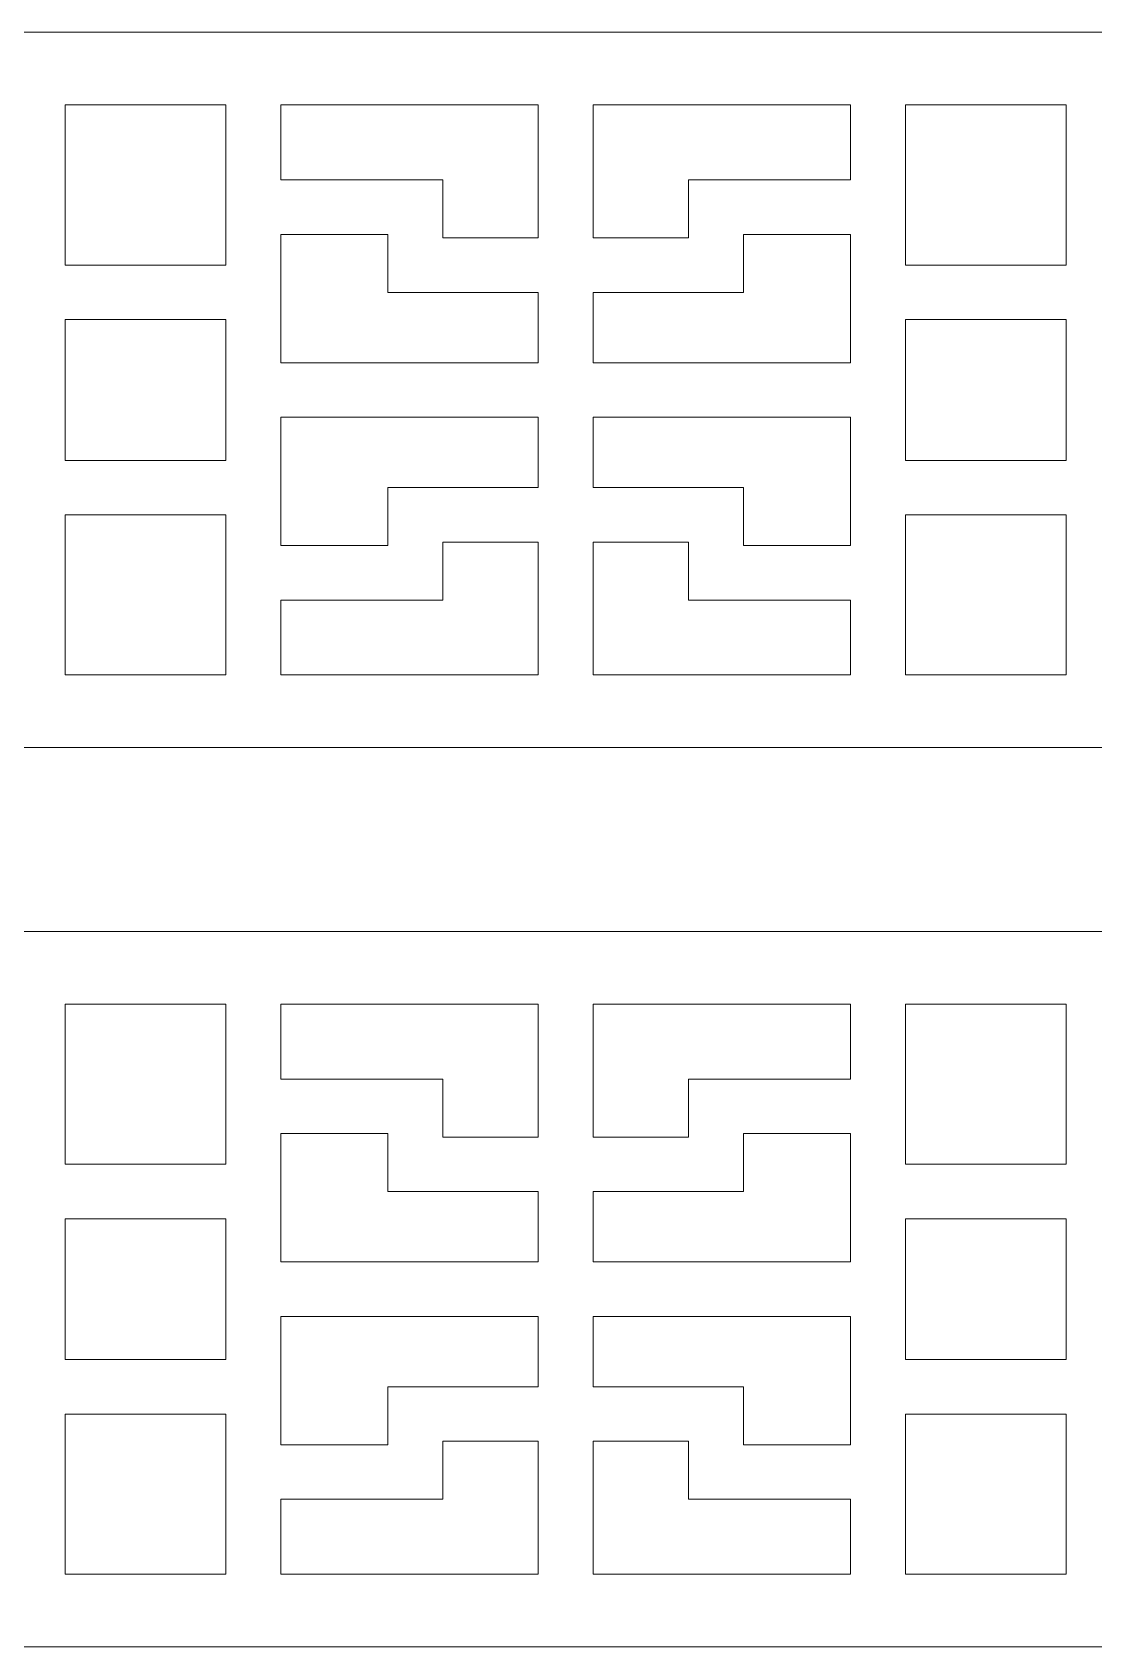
# Model space of a CAD drawing. Header units: centimetres. Extents: x -27.5 to -1.9, y -9.5 to -4.8.
# Drawn here: x -17.506 to -14.415, y -9.5 to -4.796 of the extents above; entities that cross this region are included whole.
import ezdxf

# ---------------------------------------------------------------- set-up
doc = ezdxf.new("R2010")
doc.units = ezdxf.units.CM
doc.header["$MEASUREMENT"] = 0
doc.layers.add('layer 1', color=7, linetype='Continuous')

msp = doc.modelspace()

# ---------------------------------------------------------------- linework, layer by layer
at = {"layer": 'layer 1', "color": 250, "lineweight": 9}
for points, knots in [([(-1.85082, -6.88029), (-1.85082, -6.88029), (-27.5, -6.88029), (-27.5, -6.88029), (-27.5, -6.88029), (-27.5, -6.88029), (-27.5, -4.7963), (-27.5, -4.7963), (-27.5, -4.7963), (-27.5, -4.7963), (-1.85082, -4.7963), (-1.85082, -4.7963), (-1.85082, -4.7963), (-1.85082, -4.7963), (-1.85082, -6.88029), (-1.85082, -6.88029)], [0, 0, 0, 0, 0.2, 0.2, 0.2, 0.2, 0.4, 0.4, 0.4, 0.4, 0.6, 0.6, 0.6, 0.6, 1, 1, 1, 1]), ([(-17.41007, -5.00787), (-17.41007, -5.00787), (-16.94251, -5.00787), (-16.94251, -5.00787), (-16.94251, -5.00787), (-16.94251, -5.00787), (-16.94251, -5.47467), (-16.94251, -5.47467), (-16.94251, -5.47467), (-16.94251, -5.47467), (-17.41007, -5.47467), (-17.41007, -5.47467), (-17.41007, -5.47467), (-17.41007, -5.47467), (-17.41007, -5.00787), (-17.41007, -5.00787)], [0, 0, 0, 0, 0.2, 0.2, 0.2, 0.2, 0.4, 0.4, 0.4, 0.4, 0.6, 0.6, 0.6, 0.6, 1, 1, 1, 1]), ([(-16.7822, -5.00787), (-16.7822, -5.00787), (-16.03272, -5.00787), (-16.03272, -5.00787), (-16.03272, -5.00787), (-16.03272, -5.00787), (-16.03272, -5.39561), (-16.03272, -5.39561), (-16.03272, -5.39561), (-16.03272, -5.39561), (-16.3103, -5.39561), (-16.3103, -5.39561), (-16.3103, -5.39561), (-16.3103, -5.39561), (-16.3103, -5.22662), (-16.3103, -5.22662), (-16.3103, -5.22662), (-16.3103, -5.22662), (-16.47061, -5.22662), (-16.47061, -5.22662), (-16.47061, -5.22662), (-16.47061, -5.22662), (-16.7822, -5.22662), (-16.7822, -5.22662), (-16.7822, -5.22662), (-16.7822, -5.22662), (-16.7822, -5.00787), (-16.7822, -5.00787)], [0, 0, 0, 0, 0.125, 0.125, 0.125, 0.125, 0.25, 0.25, 0.25, 0.25, 0.375, 0.375, 0.375, 0.375, 0.5, 0.5, 0.5, 0.5, 0.625, 0.625, 0.625, 0.625, 0.75, 0.75, 0.75, 0.75, 1, 1, 1, 1]), ([(-15.8724, -5.00787), (-15.8724, -5.00787), (-15.12292, -5.00787), (-15.12292, -5.00787), (-15.12292, -5.00787), (-15.12292, -5.00787), (-15.12292, -5.22662), (-15.12292, -5.22662), (-15.12292, -5.22662), (-15.12292, -5.22662), (-15.43451, -5.22662), (-15.43451, -5.22662), (-15.43451, -5.22662), (-15.43451, -5.22662), (-15.59482, -5.22662), (-15.59482, -5.22662), (-15.59482, -5.22662), (-15.59482, -5.22662), (-15.59482, -5.39561), (-15.59482, -5.39561), (-15.59482, -5.39561), (-15.59482, -5.39561), (-15.8724, -5.39561), (-15.8724, -5.39561), (-15.8724, -5.39561), (-15.8724, -5.39561), (-15.8724, -5.00787), (-15.8724, -5.00787)], [0, 0, 0, 0, 0.125, 0.125, 0.125, 0.125, 0.25, 0.25, 0.25, 0.25, 0.375, 0.375, 0.375, 0.375, 0.5, 0.5, 0.5, 0.5, 0.625, 0.625, 0.625, 0.625, 0.75, 0.75, 0.75, 0.75, 1, 1, 1, 1]), ([(-14.96261, -5.00787), (-14.96261, -5.00787), (-14.49508, -5.00787), (-14.49508, -5.00787), (-14.49508, -5.00787), (-14.49508, -5.00787), (-14.49508, -5.47467), (-14.49508, -5.47467), (-14.49508, -5.47467), (-14.49508, -5.47467), (-14.96261, -5.47467), (-14.96261, -5.47467), (-14.96261, -5.47467), (-14.96261, -5.47467), (-14.96261, -5.00787), (-14.96261, -5.00787)], [0, 0, 0, 0, 0.2, 0.2, 0.2, 0.2, 0.4, 0.4, 0.4, 0.4, 0.6, 0.6, 0.6, 0.6, 1, 1, 1, 1]), ([(-16.7822, -5.38532), (-16.7822, -5.38532), (-16.7822, -5.75923), (-16.7822, -5.75923), (-16.7822, -5.75923), (-16.7822, -5.75923), (-16.03272, -5.75923), (-16.03272, -5.75923), (-16.03272, -5.75923), (-16.03272, -5.75923), (-16.03272, -5.55429), (-16.03272, -5.55429), (-16.03272, -5.55429), (-16.03272, -5.55429), (-16.3103, -5.55429), (-16.3103, -5.55429), (-16.3103, -5.55429), (-16.3103, -5.55429), (-16.47061, -5.55429), (-16.47061, -5.55429), (-16.47061, -5.55429), (-16.47061, -5.55429), (-16.47061, -5.39561), (-16.47061, -5.39561), (-16.47061, -5.39561), (-16.47061, -5.39561), (-16.47061, -5.38532), (-16.47061, -5.38532), (-16.47061, -5.38532), (-16.47061, -5.38532), (-16.7822, -5.38532), (-16.7822, -5.38532)], [0, 0, 0, 0, 0.1111111, 0.1111111, 0.1111111, 0.1111111, 0.2222222, 0.2222222, 0.2222222, 0.2222222, 0.3333333, 0.3333333, 0.3333333, 0.3333333, 0.4444444, 0.4444444, 0.4444444, 0.4444444, 0.5555556, 0.5555556, 0.5555556, 0.5555556, 0.6666667, 0.6666667, 0.6666667, 0.6666667, 0.7777778, 0.7777778, 0.7777778, 0.7777778, 1, 1, 1, 1]), ([(-15.12292, -5.75923), (-15.12292, -5.75923), (-15.12292, -5.38532), (-15.12292, -5.38532), (-15.12292, -5.38532), (-15.12292, -5.38532), (-15.43451, -5.38532), (-15.43451, -5.38532), (-15.43451, -5.38532), (-15.43451, -5.38532), (-15.43451, -5.39561), (-15.43451, -5.39561), (-15.43451, -5.39561), (-15.43451, -5.39561), (-15.43451, -5.55429), (-15.43451, -5.55429), (-15.43451, -5.55429), (-15.43451, -5.55429), (-15.59482, -5.55429), (-15.59482, -5.55429), (-15.59482, -5.55429), (-15.59482, -5.55429), (-15.8724, -5.55429), (-15.8724, -5.55429), (-15.8724, -5.55429), (-15.8724, -5.55429), (-15.8724, -5.75923), (-15.8724, -5.75923), (-15.8724, -5.75923), (-15.8724, -5.75923), (-15.12292, -5.75923), (-15.12292, -5.75923)], [0, 0, 0, 0, 0.1111111, 0.1111111, 0.1111111, 0.1111111, 0.2222222, 0.2222222, 0.2222222, 0.2222222, 0.3333333, 0.3333333, 0.3333333, 0.3333333, 0.4444444, 0.4444444, 0.4444444, 0.4444444, 0.5555556, 0.5555556, 0.5555556, 0.5555556, 0.6666667, 0.6666667, 0.6666667, 0.6666667, 0.7777778, 0.7777778, 0.7777778, 0.7777778, 1, 1, 1, 1]), ([(-16.94251, -5.63336), (-16.94251, -5.63336), (-17.41007, -5.63336), (-17.41007, -5.63336), (-17.41007, -5.63336), (-17.41007, -5.63336), (-17.41007, -6.04382), (-17.41007, -6.04382), (-17.41007, -6.04382), (-17.41007, -6.04382), (-16.94251, -6.04382), (-16.94251, -6.04382), (-16.94251, -6.04382), (-16.94251, -6.04382), (-16.94251, -5.63336), (-16.94251, -5.63336)], [0, 0, 0, 0, 0.2, 0.2, 0.2, 0.2, 0.4, 0.4, 0.4, 0.4, 0.6, 0.6, 0.6, 0.6, 1, 1, 1, 1]), ([(-14.49508, -5.63336), (-14.49508, -5.63336), (-14.96261, -5.63336), (-14.96261, -5.63336), (-14.96261, -5.63336), (-14.96261, -5.63336), (-14.96261, -6.04382), (-14.96261, -6.04382), (-14.96261, -6.04382), (-14.96261, -6.04382), (-14.49508, -6.04382), (-14.49508, -6.04382), (-14.49508, -6.04382), (-14.49508, -6.04382), (-14.49508, -5.63336), (-14.49508, -5.63336)], [0, 0, 0, 0, 0.2, 0.2, 0.2, 0.2, 0.4, 0.4, 0.4, 0.4, 0.6, 0.6, 0.6, 0.6, 1, 1, 1, 1]), ([(-16.7822, -5.91792), (-16.7822, -5.91792), (-16.7822, -6.29187), (-16.7822, -6.29187), (-16.7822, -6.29187), (-16.7822, -6.29187), (-16.47061, -6.29187), (-16.47061, -6.29187), (-16.47061, -6.29187), (-16.47061, -6.29187), (-16.47061, -6.28155), (-16.47061, -6.28155), (-16.47061, -6.28155), (-16.47061, -6.28155), (-16.47061, -6.12289), (-16.47061, -6.12289), (-16.47061, -6.12289), (-16.47061, -6.12289), (-16.3103, -6.12289), (-16.3103, -6.12289), (-16.3103, -6.12289), (-16.3103, -6.12289), (-16.03272, -6.12289), (-16.03272, -6.12289), (-16.03272, -6.12289), (-16.03272, -6.12289), (-16.03272, -5.91792), (-16.03272, -5.91792), (-16.03272, -5.91792), (-16.03272, -5.91792), (-16.7822, -5.91792), (-16.7822, -5.91792)], [0, 0, 0, 0, 0.1111111, 0.1111111, 0.1111111, 0.1111111, 0.2222222, 0.2222222, 0.2222222, 0.2222222, 0.3333333, 0.3333333, 0.3333333, 0.3333333, 0.4444444, 0.4444444, 0.4444444, 0.4444444, 0.5555556, 0.5555556, 0.5555556, 0.5555556, 0.6666667, 0.6666667, 0.6666667, 0.6666667, 0.7777778, 0.7777778, 0.7777778, 0.7777778, 1, 1, 1, 1]), ([(-15.12292, -6.29187), (-15.12292, -6.29187), (-15.12292, -5.91792), (-15.12292, -5.91792), (-15.12292, -5.91792), (-15.12292, -5.91792), (-15.8724, -5.91792), (-15.8724, -5.91792), (-15.8724, -5.91792), (-15.8724, -5.91792), (-15.8724, -6.12289), (-15.8724, -6.12289), (-15.8724, -6.12289), (-15.8724, -6.12289), (-15.59482, -6.12289), (-15.59482, -6.12289), (-15.59482, -6.12289), (-15.59482, -6.12289), (-15.43451, -6.12289), (-15.43451, -6.12289), (-15.43451, -6.12289), (-15.43451, -6.12289), (-15.43451, -6.28155), (-15.43451, -6.28155), (-15.43451, -6.28155), (-15.43451, -6.28155), (-15.43451, -6.29187), (-15.43451, -6.29187), (-15.43451, -6.29187), (-15.43451, -6.29187), (-15.12292, -6.29187), (-15.12292, -6.29187)], [0, 0, 0, 0, 0.1111111, 0.1111111, 0.1111111, 0.1111111, 0.2222222, 0.2222222, 0.2222222, 0.2222222, 0.3333333, 0.3333333, 0.3333333, 0.3333333, 0.4444444, 0.4444444, 0.4444444, 0.4444444, 0.5555556, 0.5555556, 0.5555556, 0.5555556, 0.6666667, 0.6666667, 0.6666667, 0.6666667, 0.7777778, 0.7777778, 0.7777778, 0.7777778, 1, 1, 1, 1]), ([(-16.94251, -6.66872), (-16.94251, -6.66872), (-17.41007, -6.66872), (-17.41007, -6.66872), (-17.41007, -6.66872), (-17.41007, -6.66872), (-17.41007, -6.2025), (-17.41007, -6.2025), (-17.41007, -6.2025), (-17.41007, -6.2025), (-16.94251, -6.2025), (-16.94251, -6.2025), (-16.94251, -6.2025), (-16.94251, -6.2025), (-16.94251, -6.66872), (-16.94251, -6.66872)], [0, 0, 0, 0, 0.2, 0.2, 0.2, 0.2, 0.4, 0.4, 0.4, 0.4, 0.6, 0.6, 0.6, 0.6, 1, 1, 1, 1]), ([(-14.49508, -6.66872), (-14.49508, -6.66872), (-14.96261, -6.66872), (-14.96261, -6.66872), (-14.96261, -6.66872), (-14.96261, -6.66872), (-14.96261, -6.2025), (-14.96261, -6.2025), (-14.96261, -6.2025), (-14.96261, -6.2025), (-14.49508, -6.2025), (-14.49508, -6.2025), (-14.49508, -6.2025), (-14.49508, -6.2025), (-14.49508, -6.66872), (-14.49508, -6.66872)], [0, 0, 0, 0, 0.2, 0.2, 0.2, 0.2, 0.4, 0.4, 0.4, 0.4, 0.6, 0.6, 0.6, 0.6, 1, 1, 1, 1]), ([(-16.03272, -6.66872), (-16.03272, -6.66872), (-16.7822, -6.66872), (-16.7822, -6.66872), (-16.7822, -6.66872), (-16.7822, -6.66872), (-16.7822, -6.45055), (-16.7822, -6.45055), (-16.7822, -6.45055), (-16.7822, -6.45055), (-16.47061, -6.45055), (-16.47061, -6.45055), (-16.47061, -6.45055), (-16.47061, -6.45055), (-16.3103, -6.45055), (-16.3103, -6.45055), (-16.3103, -6.45055), (-16.3103, -6.45055), (-16.3103, -6.28155), (-16.3103, -6.28155), (-16.3103, -6.28155), (-16.3103, -6.28155), (-16.03272, -6.28155), (-16.03272, -6.28155), (-16.03272, -6.28155), (-16.03272, -6.28155), (-16.03272, -6.66872), (-16.03272, -6.66872)], [0, 0, 0, 0, 0.125, 0.125, 0.125, 0.125, 0.25, 0.25, 0.25, 0.25, 0.375, 0.375, 0.375, 0.375, 0.5, 0.5, 0.5, 0.5, 0.625, 0.625, 0.625, 0.625, 0.75, 0.75, 0.75, 0.75, 1, 1, 1, 1]), ([(-15.12292, -6.66872), (-15.12292, -6.66872), (-15.8724, -6.66872), (-15.8724, -6.66872), (-15.8724, -6.66872), (-15.8724, -6.66872), (-15.8724, -6.28155), (-15.8724, -6.28155), (-15.8724, -6.28155), (-15.8724, -6.28155), (-15.59482, -6.28155), (-15.59482, -6.28155), (-15.59482, -6.28155), (-15.59482, -6.28155), (-15.59482, -6.45055), (-15.59482, -6.45055), (-15.59482, -6.45055), (-15.59482, -6.45055), (-15.43451, -6.45055), (-15.43451, -6.45055), (-15.43451, -6.45055), (-15.43451, -6.45055), (-15.12292, -6.45055), (-15.12292, -6.45055), (-15.12292, -6.45055), (-15.12292, -6.45055), (-15.12292, -6.66872), (-15.12292, -6.66872)], [0, 0, 0, 0, 0.125, 0.125, 0.125, 0.125, 0.25, 0.25, 0.25, 0.25, 0.375, 0.375, 0.375, 0.375, 0.5, 0.5, 0.5, 0.5, 0.625, 0.625, 0.625, 0.625, 0.75, 0.75, 0.75, 0.75, 1, 1, 1, 1]), ([(-1.85082, -9.5), (-1.85082, -9.5), (-27.5, -9.5), (-27.5, -9.5), (-27.5, -9.5), (-27.5, -9.5), (-27.5, -7.41601), (-27.5, -7.41601), (-27.5, -7.41601), (-27.5, -7.41601), (-1.85082, -7.41601), (-1.85082, -7.41601), (-1.85082, -7.41601), (-1.85082, -7.41601), (-1.85082, -9.5), (-1.85082, -9.5)], [0, 0, 0, 0, 0.2, 0.2, 0.2, 0.2, 0.4, 0.4, 0.4, 0.4, 0.6, 0.6, 0.6, 0.6, 1, 1, 1, 1])]:
    msp.add_open_spline(points, degree=3, knots=knots, dxfattribs=at)
at = {"layer": 'layer 1', "color": 7, "lineweight": 9}
for points, knots in [([(-17.41007, -7.62758), (-17.41007, -7.62758), (-16.94251, -7.62758), (-16.94251, -7.62758), (-16.94251, -7.62758), (-16.94251, -7.62758), (-16.94251, -8.09438), (-16.94251, -8.09438), (-16.94251, -8.09438), (-16.94251, -8.09438), (-17.41007, -8.09438), (-17.41007, -8.09438), (-17.41007, -8.09438), (-17.41007, -8.09438), (-17.41007, -7.62758), (-17.41007, -7.62758)], [0, 0, 0, 0, 0.2, 0.2, 0.2, 0.2, 0.4, 0.4, 0.4, 0.4, 0.6, 0.6, 0.6, 0.6, 1, 1, 1, 1]), ([(-16.7822, -7.62758), (-16.7822, -7.62758), (-16.03272, -7.62758), (-16.03272, -7.62758), (-16.03272, -7.62758), (-16.03272, -7.62758), (-16.03272, -8.01532), (-16.03272, -8.01532), (-16.03272, -8.01532), (-16.03272, -8.01532), (-16.3103, -8.01532), (-16.3103, -8.01532), (-16.3103, -8.01532), (-16.3103, -8.01532), (-16.3103, -7.84633), (-16.3103, -7.84633), (-16.3103, -7.84633), (-16.3103, -7.84633), (-16.47061, -7.84633), (-16.47061, -7.84633), (-16.47061, -7.84633), (-16.47061, -7.84633), (-16.7822, -7.84633), (-16.7822, -7.84633), (-16.7822, -7.84633), (-16.7822, -7.84633), (-16.7822, -7.62758), (-16.7822, -7.62758)], [0, 0, 0, 0, 0.125, 0.125, 0.125, 0.125, 0.25, 0.25, 0.25, 0.25, 0.375, 0.375, 0.375, 0.375, 0.5, 0.5, 0.5, 0.5, 0.625, 0.625, 0.625, 0.625, 0.75, 0.75, 0.75, 0.75, 1, 1, 1, 1]), ([(-15.8724, -7.62758), (-15.8724, -7.62758), (-15.12292, -7.62758), (-15.12292, -7.62758), (-15.12292, -7.62758), (-15.12292, -7.62758), (-15.12292, -7.84633), (-15.12292, -7.84633), (-15.12292, -7.84633), (-15.12292, -7.84633), (-15.43451, -7.84633), (-15.43451, -7.84633), (-15.43451, -7.84633), (-15.43451, -7.84633), (-15.59482, -7.84633), (-15.59482, -7.84633), (-15.59482, -7.84633), (-15.59482, -7.84633), (-15.59482, -8.01532), (-15.59482, -8.01532), (-15.59482, -8.01532), (-15.59482, -8.01532), (-15.8724, -8.01532), (-15.8724, -8.01532), (-15.8724, -8.01532), (-15.8724, -8.01532), (-15.8724, -7.62758), (-15.8724, -7.62758)], [0, 0, 0, 0, 0.125, 0.125, 0.125, 0.125, 0.25, 0.25, 0.25, 0.25, 0.375, 0.375, 0.375, 0.375, 0.5, 0.5, 0.5, 0.5, 0.625, 0.625, 0.625, 0.625, 0.75, 0.75, 0.75, 0.75, 1, 1, 1, 1]), ([(-14.96261, -7.62758), (-14.96261, -7.62758), (-14.49508, -7.62758), (-14.49508, -7.62758), (-14.49508, -7.62758), (-14.49508, -7.62758), (-14.49508, -8.09438), (-14.49508, -8.09438), (-14.49508, -8.09438), (-14.49508, -8.09438), (-14.96261, -8.09438), (-14.96261, -8.09438), (-14.96261, -8.09438), (-14.96261, -8.09438), (-14.96261, -7.62758), (-14.96261, -7.62758)], [0, 0, 0, 0, 0.2, 0.2, 0.2, 0.2, 0.4, 0.4, 0.4, 0.4, 0.6, 0.6, 0.6, 0.6, 1, 1, 1, 1]), ([(-16.7822, -8.00503), (-16.7822, -8.00503), (-16.7822, -8.37894), (-16.7822, -8.37894), (-16.7822, -8.37894), (-16.7822, -8.37894), (-16.03272, -8.37894), (-16.03272, -8.37894), (-16.03272, -8.37894), (-16.03272, -8.37894), (-16.03272, -8.174), (-16.03272, -8.174), (-16.03272, -8.174), (-16.03272, -8.174), (-16.3103, -8.174), (-16.3103, -8.174), (-16.3103, -8.174), (-16.3103, -8.174), (-16.47061, -8.174), (-16.47061, -8.174), (-16.47061, -8.174), (-16.47061, -8.174), (-16.47061, -8.01532), (-16.47061, -8.01532), (-16.47061, -8.01532), (-16.47061, -8.01532), (-16.47061, -8.00503), (-16.47061, -8.00503), (-16.47061, -8.00503), (-16.47061, -8.00503), (-16.7822, -8.00503), (-16.7822, -8.00503)], [0, 0, 0, 0, 0.1111111, 0.1111111, 0.1111111, 0.1111111, 0.2222222, 0.2222222, 0.2222222, 0.2222222, 0.3333333, 0.3333333, 0.3333333, 0.3333333, 0.4444444, 0.4444444, 0.4444444, 0.4444444, 0.5555556, 0.5555556, 0.5555556, 0.5555556, 0.6666667, 0.6666667, 0.6666667, 0.6666667, 0.7777778, 0.7777778, 0.7777778, 0.7777778, 1, 1, 1, 1]), ([(-15.12292, -8.37894), (-15.12292, -8.37894), (-15.12292, -8.00503), (-15.12292, -8.00503), (-15.12292, -8.00503), (-15.12292, -8.00503), (-15.43451, -8.00503), (-15.43451, -8.00503), (-15.43451, -8.00503), (-15.43451, -8.00503), (-15.43451, -8.01532), (-15.43451, -8.01532), (-15.43451, -8.01532), (-15.43451, -8.01532), (-15.43451, -8.174), (-15.43451, -8.174), (-15.43451, -8.174), (-15.43451, -8.174), (-15.59482, -8.174), (-15.59482, -8.174), (-15.59482, -8.174), (-15.59482, -8.174), (-15.8724, -8.174), (-15.8724, -8.174), (-15.8724, -8.174), (-15.8724, -8.174), (-15.8724, -8.37894), (-15.8724, -8.37894), (-15.8724, -8.37894), (-15.8724, -8.37894), (-15.12292, -8.37894), (-15.12292, -8.37894)], [0, 0, 0, 0, 0.1111111, 0.1111111, 0.1111111, 0.1111111, 0.2222222, 0.2222222, 0.2222222, 0.2222222, 0.3333333, 0.3333333, 0.3333333, 0.3333333, 0.4444444, 0.4444444, 0.4444444, 0.4444444, 0.5555556, 0.5555556, 0.5555556, 0.5555556, 0.6666667, 0.6666667, 0.6666667, 0.6666667, 0.7777778, 0.7777778, 0.7777778, 0.7777778, 1, 1, 1, 1]), ([(-16.94251, -8.25307), (-16.94251, -8.25307), (-17.41007, -8.25307), (-17.41007, -8.25307), (-17.41007, -8.25307), (-17.41007, -8.25307), (-17.41007, -8.66353), (-17.41007, -8.66353), (-17.41007, -8.66353), (-17.41007, -8.66353), (-16.94251, -8.66353), (-16.94251, -8.66353), (-16.94251, -8.66353), (-16.94251, -8.66353), (-16.94251, -8.25307), (-16.94251, -8.25307)], [0, 0, 0, 0, 0.2, 0.2, 0.2, 0.2, 0.4, 0.4, 0.4, 0.4, 0.6, 0.6, 0.6, 0.6, 1, 1, 1, 1]), ([(-14.49508, -8.25307), (-14.49508, -8.25307), (-14.96261, -8.25307), (-14.96261, -8.25307), (-14.96261, -8.25307), (-14.96261, -8.25307), (-14.96261, -8.66353), (-14.96261, -8.66353), (-14.96261, -8.66353), (-14.96261, -8.66353), (-14.49508, -8.66353), (-14.49508, -8.66353), (-14.49508, -8.66353), (-14.49508, -8.66353), (-14.49508, -8.25307), (-14.49508, -8.25307)], [0, 0, 0, 0, 0.2, 0.2, 0.2, 0.2, 0.4, 0.4, 0.4, 0.4, 0.6, 0.6, 0.6, 0.6, 1, 1, 1, 1]), ([(-16.7822, -8.53763), (-16.7822, -8.53763), (-16.7822, -8.91158), (-16.7822, -8.91158), (-16.7822, -8.91158), (-16.7822, -8.91158), (-16.47061, -8.91158), (-16.47061, -8.91158), (-16.47061, -8.91158), (-16.47061, -8.91158), (-16.47061, -8.90126), (-16.47061, -8.90126), (-16.47061, -8.90126), (-16.47061, -8.90126), (-16.47061, -8.7426), (-16.47061, -8.7426), (-16.47061, -8.7426), (-16.47061, -8.7426), (-16.3103, -8.7426), (-16.3103, -8.7426), (-16.3103, -8.7426), (-16.3103, -8.7426), (-16.03272, -8.7426), (-16.03272, -8.7426), (-16.03272, -8.7426), (-16.03272, -8.7426), (-16.03272, -8.53763), (-16.03272, -8.53763), (-16.03272, -8.53763), (-16.03272, -8.53763), (-16.7822, -8.53763), (-16.7822, -8.53763)], [0, 0, 0, 0, 0.1111111, 0.1111111, 0.1111111, 0.1111111, 0.2222222, 0.2222222, 0.2222222, 0.2222222, 0.3333333, 0.3333333, 0.3333333, 0.3333333, 0.4444444, 0.4444444, 0.4444444, 0.4444444, 0.5555556, 0.5555556, 0.5555556, 0.5555556, 0.6666667, 0.6666667, 0.6666667, 0.6666667, 0.7777778, 0.7777778, 0.7777778, 0.7777778, 1, 1, 1, 1]), ([(-15.12292, -8.91158), (-15.12292, -8.91158), (-15.12292, -8.53763), (-15.12292, -8.53763), (-15.12292, -8.53763), (-15.12292, -8.53763), (-15.8724, -8.53763), (-15.8724, -8.53763), (-15.8724, -8.53763), (-15.8724, -8.53763), (-15.8724, -8.7426), (-15.8724, -8.7426), (-15.8724, -8.7426), (-15.8724, -8.7426), (-15.59482, -8.7426), (-15.59482, -8.7426), (-15.59482, -8.7426), (-15.59482, -8.7426), (-15.43451, -8.7426), (-15.43451, -8.7426), (-15.43451, -8.7426), (-15.43451, -8.7426), (-15.43451, -8.90126), (-15.43451, -8.90126), (-15.43451, -8.90126), (-15.43451, -8.90126), (-15.43451, -8.91158), (-15.43451, -8.91158), (-15.43451, -8.91158), (-15.43451, -8.91158), (-15.12292, -8.91158), (-15.12292, -8.91158)], [0, 0, 0, 0, 0.1111111, 0.1111111, 0.1111111, 0.1111111, 0.2222222, 0.2222222, 0.2222222, 0.2222222, 0.3333333, 0.3333333, 0.3333333, 0.3333333, 0.4444444, 0.4444444, 0.4444444, 0.4444444, 0.5555556, 0.5555556, 0.5555556, 0.5555556, 0.6666667, 0.6666667, 0.6666667, 0.6666667, 0.7777778, 0.7777778, 0.7777778, 0.7777778, 1, 1, 1, 1]), ([(-16.94251, -9.28843), (-16.94251, -9.28843), (-17.41007, -9.28843), (-17.41007, -9.28843), (-17.41007, -9.28843), (-17.41007, -9.28843), (-17.41007, -8.82221), (-17.41007, -8.82221), (-17.41007, -8.82221), (-17.41007, -8.82221), (-16.94251, -8.82221), (-16.94251, -8.82221), (-16.94251, -8.82221), (-16.94251, -8.82221), (-16.94251, -9.28843), (-16.94251, -9.28843)], [0, 0, 0, 0, 0.2, 0.2, 0.2, 0.2, 0.4, 0.4, 0.4, 0.4, 0.6, 0.6, 0.6, 0.6, 1, 1, 1, 1]), ([(-14.49508, -9.28843), (-14.49508, -9.28843), (-14.96261, -9.28843), (-14.96261, -9.28843), (-14.96261, -9.28843), (-14.96261, -9.28843), (-14.96261, -8.82221), (-14.96261, -8.82221), (-14.96261, -8.82221), (-14.96261, -8.82221), (-14.49508, -8.82221), (-14.49508, -8.82221), (-14.49508, -8.82221), (-14.49508, -8.82221), (-14.49508, -9.28843), (-14.49508, -9.28843)], [0, 0, 0, 0, 0.2, 0.2, 0.2, 0.2, 0.4, 0.4, 0.4, 0.4, 0.6, 0.6, 0.6, 0.6, 1, 1, 1, 1]), ([(-16.03272, -9.28843), (-16.03272, -9.28843), (-16.7822, -9.28843), (-16.7822, -9.28843), (-16.7822, -9.28843), (-16.7822, -9.28843), (-16.7822, -9.07026), (-16.7822, -9.07026), (-16.7822, -9.07026), (-16.7822, -9.07026), (-16.47061, -9.07026), (-16.47061, -9.07026), (-16.47061, -9.07026), (-16.47061, -9.07026), (-16.3103, -9.07026), (-16.3103, -9.07026), (-16.3103, -9.07026), (-16.3103, -9.07026), (-16.3103, -8.90126), (-16.3103, -8.90126), (-16.3103, -8.90126), (-16.3103, -8.90126), (-16.03272, -8.90126), (-16.03272, -8.90126), (-16.03272, -8.90126), (-16.03272, -8.90126), (-16.03272, -9.28843), (-16.03272, -9.28843)], [0, 0, 0, 0, 0.125, 0.125, 0.125, 0.125, 0.25, 0.25, 0.25, 0.25, 0.375, 0.375, 0.375, 0.375, 0.5, 0.5, 0.5, 0.5, 0.625, 0.625, 0.625, 0.625, 0.75, 0.75, 0.75, 0.75, 1, 1, 1, 1]), ([(-15.12292, -9.28843), (-15.12292, -9.28843), (-15.8724, -9.28843), (-15.8724, -9.28843), (-15.8724, -9.28843), (-15.8724, -9.28843), (-15.8724, -8.90126), (-15.8724, -8.90126), (-15.8724, -8.90126), (-15.8724, -8.90126), (-15.59482, -8.90126), (-15.59482, -8.90126), (-15.59482, -8.90126), (-15.59482, -8.90126), (-15.59482, -9.07026), (-15.59482, -9.07026), (-15.59482, -9.07026), (-15.59482, -9.07026), (-15.43451, -9.07026), (-15.43451, -9.07026), (-15.43451, -9.07026), (-15.43451, -9.07026), (-15.12292, -9.07026), (-15.12292, -9.07026), (-15.12292, -9.07026), (-15.12292, -9.07026), (-15.12292, -9.28843), (-15.12292, -9.28843)], [0, 0, 0, 0, 0.125, 0.125, 0.125, 0.125, 0.25, 0.25, 0.25, 0.25, 0.375, 0.375, 0.375, 0.375, 0.5, 0.5, 0.5, 0.5, 0.625, 0.625, 0.625, 0.625, 0.75, 0.75, 0.75, 0.75, 1, 1, 1, 1])]:
    msp.add_open_spline(points, degree=3, knots=knots, dxfattribs=at)

doc.saveas('drawing.dxf')
